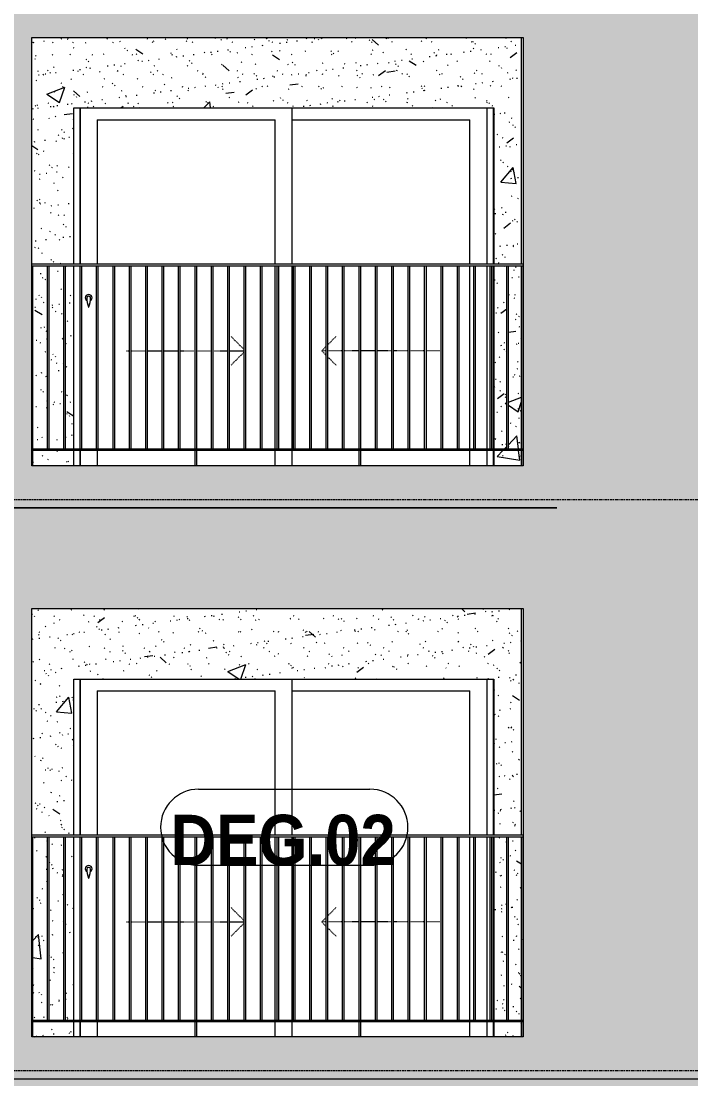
# Model space of a CAD drawing. Header units: millimetres. Extents: x 9199 to 175431, y -4466 to 35300.
# Drawn here: x 53648 to 57635, y 8950 to 15247 of the extents above; entities that cross this region are included whole.
import ezdxf

# ---------------------------------------------------------------- set-up
doc = ezdxf.new("R2010")
doc.units = ezdxf.units.MM
doc.linetypes.add('Centre', pattern=[31.75, 6.35, -4.7625, 15.875, -4.7625])
doc.linetypes.add('Dash', pattern=[6, 3, -3])
for name, color, linetype, lineweight in [('0-1', 7, 'Continuous', 5), ('A-DOOR', 31, 'Continuous', 9), ('A-DOOR-FRAM', 31, 'Continuous', 9), ('A-DOOR-HDLN', 31, 'Dash', 18), ('A-DOOR-IDEN', 31, 'Continuous', 9), ('A-FLOR-HRAL', 11, 'Continuous', 9), ('A-FLOR-LEVL-2', 51, 'Centre', 9), ('A-WALL', 113, 'Continuous', 9), ('A-WALL-PATT', 111, 'Continuous', 9), ('A-WALL-PATT-1', 9, 'Continuous', 9), ('A-WALL-PATT-2', 111, 'Continuous', 5), ('I-WALL-1', 7, 'Continuous', 9), ('S-COLS-1', 7, 'Continuous', 9)]:
    doc.layers.add(name, color=color, linetype=linetype, lineweight=lineweight)
doc.styles.add('Arial_B_2', font='arialbd.ttf', dxfattribs={"width": 0.9, "height": 300})
pattern_1 = [(50, (51388.9, 1200), (1093.104, -95.634), [114.3, -1257.3]), (355, (51388.9, 1200), (-211.46, 1146.34), [91.44, -1005.84]), (100.451, (51480, 1192), (881.656, 1050.7), [97.14, -1068.54]), (46.184, (51389, 1504.8), (1626.47, -252.26), [171.45, -1885.95]), (96.636, (51524.5, 1483.8), (1424.42, 1484.57), [145.71, -1602.81]), (351.184, (51389, 1504.8), (1424.43, 1484.55), [137.16, -1508.76]), (21, (51541.3, 1428.6), (909.686, -613.59), [114.3, -1257.3]), (326, (51541.3, 1428.6), (370.81, 1105.13), [91.44, -1005.84]), (71.451, (51617.1, 1377.5), (1280.5, 491.53), [97.14, -1068.54]), (37.5, (51388.93, 1200), (18.531, 507.33), [50.292, -943.356, 50.292, -970.788, -1009.65]), (37.5, (51388.93, 1200), (18.531, 507.33), [-2014.73, 50.29, -959.36]), (7.5, (51388.93, 1200), (400.918, 601.084), [50.292, -531.876, 50.292, -920.496, -384.81]), (7.5, (51388.93, 1200), (400.918, 601.084), [-1552.956, 50.29, -334.52]), (327.5, (51049.1, 1200), (813.545, -34.374), [50.292, -330.708, 50.292, -1138.428, -1577.34]), (327.5, (51049.1, 1200), (813.545, -34.374), [-1569.72, 50.29, -1527.05]), (317.5, (50896.7, 1200), (888.775, 152.56), [50.292, -445.008, 50.292, -739.14, -1120.14]), (317.5, (50896.7, 1200), (888.775, 152.56), [-1284.73, 50.29, -1069.85])]
pattern_2 = [(37.5, (51388.93, 1200), (-4.7995, 146.8239), [5.029, -110.795, 5.029, -124.511, -123.825]), (37.5, (51388.93, 1200), (-4.7995, 146.8239), [-245.364, 5.029, -118.796]), (7.5, (51388.93, 1200), (134.8574, 215.0472), [5.029, -57.455, 5.029, -99.365, -40.005]), (7.5, (51388.93, 1200), (134.8574, 215.0472), [-166.878, 5.029, -34.976]), (327.5, (51295.21, 1200), (237.2978, 0.4316), [5.029, -33.071, 5.029, -132.131, -179.07]), (327.5, (51295.21, 1200), (237.2978, 0.4316), [-175.26, 5.029, -174.041]), (317.5, (51295.2, 1200), (229.067, 66.8792), [5.029, -14.021, 5.029, -84.887, -102.87]), (317.5, (51295.2, 1200), (229.067, 66.8792), [-108.966, 5.029, -97.841])]

# ---------------------------------------------------------------- blocks, each defined once
blk = doc.blocks.new('NCV_TKTC_KET CAU_rvt-1-TKCS_MẶT ĐỨNG HƯỚNG ĐÔNG')
at = {"layer": 'S-COLS-1'}
for p, q in [((53711.9, 12600), (53711.9, 15150)), ((53711.9, 9200), (53711.9, 11750.1))]:
    blk.add_line(p, q, dxfattribs=at)
blk = doc.blocks.new('NCV_TKTC_TANG 3 - 4_rvt-1-TKCS_MẶT ĐỨNG HƯỚNG ĐÔNG')
at = {"layer": 'A-WALL-PATT-1'}
h = blk.add_hatch(dxfattribs=at)
h.set_pattern_fill('FP_2', color=256, style=0, pattern_type=2)
h.set_pattern_definition(pattern_1)
h.paths.add_polyline_path([(53716.9, 12600), (53962.4, 12600), (53962.4, 12690), (53716.9, 12690)])
h.paths.add_polyline_path([(56616.1, 12600), (56626.9, 12600), (56626.9, 12690), (56462.4, 12690), (56462.4, 12600)])
h.paths.add_polyline_path([(53912.2, 12700), (53962.4, 12700), (53962.4, 13790), (53912.2, 13790), (53912.2, 13557.3)])
h.paths.add_polyline_path([(53814.6, 12700), (53902.2, 12700), (53902.2, 13790), (53814.6, 13790), (53814.6, 13557.3)])
h.paths.add_polyline_path([(56626.9, 12700), (56626.9, 13790), (56548.8, 13790), (56548.8, 12700), (56608.9, 12700)])
h.paths.add_polyline_path([(53716.9, 12700), (53804.6, 12700), (53804.6, 13790), (53716.9, 13790), (53716.9, 12956)])
h.paths.add_polyline_path([(56462.4, 12700), (56538.8, 12700), (56538.8, 13790), (56462.4, 13790), (56462.4, 13557.3)])
h.paths.add_polyline_path([(56529.5, 13800), (56626.9, 13800), (56626.9, 15150), (53711.9, 15149.3), (53711.9, 13800), (53962.4, 13800), (53962.4, 14730), (56462.4, 14730), (56462.4, 13800)])
h = blk.add_hatch(dxfattribs=at)
h.set_pattern_fill('FP_3', color=256, style=0, pattern_type=2)
h.set_pattern_definition(pattern_2)
h.paths.add_polyline_path([(53716.9, 12600), (53962.4, 12600), (53962.4, 12690), (53716.9, 12690)])
h.paths.add_polyline_path([(56616.1, 12600), (56626.9, 12600), (56626.9, 12690), (56462.4, 12690), (56462.4, 12600)])
h.paths.add_polyline_path([(53912.2, 12700), (53962.4, 12700), (53962.4, 13790), (53912.2, 13790), (53912.2, 13557.3)])
h.paths.add_polyline_path([(53814.6, 12700), (53902.2, 12700), (53902.2, 13790), (53814.6, 13790), (53814.6, 13557.3)])
h.paths.add_polyline_path([(56626.9, 12700), (56626.9, 13790), (56548.8, 13790), (56548.8, 12700), (56608.9, 12700)])
h.paths.add_polyline_path([(53716.9, 12700), (53804.6, 12700), (53804.6, 13790), (53716.9, 13790), (53716.9, 12956)])
h.paths.add_polyline_path([(56462.4, 12700), (56538.8, 12700), (56538.8, 13790), (56462.4, 13790), (56462.4, 13557.3)])
h.paths.add_polyline_path([(56529.5, 13800), (56626.9, 13800), (56626.9, 15150), (53711.9, 15149.3), (53711.9, 13800), (53962.4, 13800), (53962.4, 14730), (56462.4, 14730), (56462.4, 13800)])
at = {"layer": 'I-WALL-1'}
for p, q in [((56626.9, 13800), (56626.9, 15150)), ((53962.4, 13800), (53962.4, 14730)), ((53962.4, 14730), (56462.4, 14730)), ((56462.4, 14730), (56462.4, 13800)), ((53962.4, 12700), (53962.4, 13790)), ((56462.4, 13790), (56462.4, 12700)), ((56626.9, 12700), (56626.9, 13790)), ((53962.4, 12600), (53962.4, 12690)), ((56462.4, 12690), (56462.4, 12600)), ((56626.9, 12600), (56626.9, 12690))]:
    blk.add_line(p, q, dxfattribs=at)
blk = doc.blocks.new('NCV_TKTC_TANG 3 - 4_rvt-2-TKCS_MẶT ĐỨNG HƯỚNG ĐÔNG')
at = {"layer": 'A-WALL-PATT-1'}
h = blk.add_hatch(dxfattribs=at)
h.set_pattern_fill('FP_2', color=256, style=0, pattern_type=2)
h.set_pattern_definition(pattern_1)
h.paths.add_polyline_path([(53716.9, 9200), (53962.4, 9200), (53962.4, 9290), (53716.9, 9290), (53716.9, 9229.3)])
h.paths.add_polyline_path([(56616.1, 9200), (56626.9, 9200), (56626.9, 9290), (56462.4, 9290), (56462.4, 9200)])
h.paths.add_polyline_path([(53804.6, 9300), (53804.6, 10390), (53716.9, 10390), (53716.9, 9300)])
h.paths.add_polyline_path([(56626.9, 9300), (56626.9, 10390), (56548.8, 10390), (56548.8, 9300), (56608.9, 9300)])
h.paths.add_polyline_path([(53962.4, 9300), (53962.4, 10390), (53912.2, 10390), (53912.2, 9300)])
h.paths.add_polyline_path([(53902.2, 9300), (53902.2, 10390), (53814.6, 10390), (53814.6, 9300)])
h.paths.add_polyline_path([(56538.8, 9300), (56538.8, 10390), (56462.4, 10390), (56462.4, 9300)])
h.paths.add_polyline_path([(53833.7, 10400), (53962.4, 10400), (53962.4, 11330), (56462.4, 11330), (56462.4, 10400), (56626.9, 10400), (56626.9, 11750), (53711.9, 11750), (53711.9, 10400)])
h = blk.add_hatch(dxfattribs=at)
h.set_pattern_fill('FP_3', color=256, style=0, pattern_type=2)
h.set_pattern_definition(pattern_2)
h.paths.add_polyline_path([(53716.9, 9200), (53962.4, 9200), (53962.4, 9290), (53716.9, 9290), (53716.9, 9229.3)])
h.paths.add_polyline_path([(56616.1, 9200), (56626.9, 9200), (56626.9, 9290), (56462.4, 9290), (56462.4, 9200)])
h.paths.add_polyline_path([(53804.6, 9300), (53804.6, 10390), (53716.9, 10390), (53716.9, 9300)])
h.paths.add_polyline_path([(56626.9, 9300), (56626.9, 10390), (56548.8, 10390), (56548.8, 9300), (56608.9, 9300)])
h.paths.add_polyline_path([(53962.4, 9300), (53962.4, 10390), (53912.2, 10390), (53912.2, 9300)])
h.paths.add_polyline_path([(53902.2, 9300), (53902.2, 10390), (53814.6, 10390), (53814.6, 9300)])
h.paths.add_polyline_path([(56538.8, 9300), (56538.8, 10390), (56462.4, 10390), (56462.4, 9300)])
h.paths.add_polyline_path([(53833.7, 10400), (53962.4, 10400), (53962.4, 11330), (56462.4, 11330), (56462.4, 10400), (56626.9, 10400), (56626.9, 11750), (53711.9, 11750), (53711.9, 10400)])
at = {"layer": 'I-WALL-1'}
for p, q in [((56626.9, 10400), (56626.9, 11750)), ((53962.4, 10400), (53962.4, 11330)), ((53962.4, 11330), (56462.4, 11330)), ((56462.4, 11330), (56462.4, 10400)), ((53962.4, 9300), (53962.4, 10390)), ((56462.4, 10390), (56462.4, 9300)), ((56626.9, 9300), (56626.9, 10390)), ((53962.4, 9200), (53962.4, 9290)), ((56462.4, 9290), (56462.4, 9200)), ((56626.9, 9200), (56626.9, 9290))]:
    blk.add_line(p, q, dxfattribs=at)
blk = doc.blocks.new('Railing - 10mm-1251313-TKCS_MẶT ĐỨNG HƯỚNG ĐÔNG')
at = {"layer": 'A-FLOR-HRAL'}
for p, q in [((70204.4, 2500), (70204.4, 3590)), ((70214.4, 2500), (70214.4, 3590))]:
    blk.add_line(p, q, dxfattribs=at)
blk = doc.blocks.new('Railing - 50 x 10mm-V52-TKCS_MẶT ĐỨNG HƯỚNG ĐÔNG')
at = {"layer": 'A-FLOR-HRAL'}
for p, q in [((71081.4, 6990), (71091.4, 6990)), ((71081.4, 5800), (71081.4, 6990)), ((71091.4, 5800), (71091.4, 6990))]:
    blk.add_line(p, q, dxfattribs=at)
blk = doc.blocks.new('Railing - 50 x 10mm-V53-TKCS_MẶT ĐỨNG HƯỚNG ĐÔNG')
at = {"layer": 'A-FLOR-HRAL'}
for p in [(70111.9, 6990), (70116.9, 5800)]:
    blk.add_line(p, (70116.9, 6990), dxfattribs=at)
blk = doc.blocks.new('Railing - 50 x 10mm-V56-TKCS_MẶT ĐỨNG HƯỚNG ĐÔNG')
at = {"layer": 'A-FLOR-HRAL'}
blk.add_line((56636.5, 5800), (56636.5, 6990), dxfattribs=at)
blk = doc.blocks.new('Railing - Railing-3235638-TKCS_MẶT ĐỨNG HƯỚNG ĐÔNG')
at = {"layer": 'A-FLOR-HRAL'}
for p, q in [((53711.9, 9300), (56636.9, 9300)), ((56636.9, 9290), (53711.9, 9290))]:
    blk.add_line(p, q, dxfattribs=at)
for name, p in [('Railing - 50 x 10mm-V53-TKCS_MẶT ĐỨNG HƯỚNG ĐÔNG', (-16400, 3400)), ('Railing - 10mm-1251313-TKCS_MẶT ĐỨNG HƯỚNG ĐÔNG', (-16399.8, 6800)), ('Railing - 10mm-1251313-TKCS_MẶT ĐỨNG HƯỚNG ĐÔNG', (-16302.1, 6800)), ('Railing - 10mm-1251313-TKCS_MẶT ĐỨNG HƯỚNG ĐÔNG', (-16204.5, 6800)), ('Railing - 10mm-1251313-TKCS_MẶT ĐỨNG HƯỚNG ĐÔNG', (-16106.8, 6800)), ('Railing - 10mm-1251313-TKCS_MẶT ĐỨNG HƯỚNG ĐÔNG', (-16009.2, 6800)), ('Railing - 10mm-1251313-TKCS_MẶT ĐỨNG HƯỚNG ĐÔNG', (-15911.5, 6800)), ('Railing - 10mm-1251313-TKCS_MẶT ĐỨNG HƯỚNG ĐÔNG', (-15813.9, 6800)), ('Railing - 10mm-1251313-TKCS_MẶT ĐỨNG HƯỚNG ĐÔNG', (-15716.2, 6800)), ('Railing - 10mm-1251313-TKCS_MẶT ĐỨNG HƯỚNG ĐÔNG', (-15618.6, 6800)), ('Railing - 50 x 10mm-V52-TKCS_MẶT ĐỨNG HƯỚNG ĐÔNG', (-16397.9, 3400)), ('Railing - 10mm-1251313-TKCS_MẶT ĐỨNG HƯỚNG ĐÔNG', (-15423.3, 6800)), ('Railing - 10mm-1251313-TKCS_MẶT ĐỨNG HƯỚNG ĐÔNG', (-15325.6, 6800)), ('Railing - 10mm-1251313-TKCS_MẶT ĐỨNG HƯỚNG ĐÔNG', (-15228, 6800)), ('Railing - 10mm-1251313-TKCS_MẶT ĐỨNG HƯỚNG ĐÔNG', (-15130.3, 6800)), ('Railing - 10mm-1251313-TKCS_MẶT ĐỨNG HƯỚNG ĐÔNG', (-15032.7, 6800)), ('Railing - 10mm-1251313-TKCS_MẶT ĐỨNG HƯỚNG ĐÔNG', (-14935, 6800)), ('Railing - 10mm-1251313-TKCS_MẶT ĐỨNG HƯỚNG ĐÔNG', (-14837.4, 6800)), ('Railing - 10mm-1251313-TKCS_MẶT ĐỨNG HƯỚNG ĐÔNG', (-14739.7, 6800)), ('Railing - 10mm-1251313-TKCS_MẶT ĐỨNG HƯỚNG ĐÔNG', (-14642.1, 6800)), ('Railing - 50 x 10mm-V52-TKCS_MẶT ĐỨNG HƯỚNG ĐÔNG', (-15421.4, 3400)), ('Railing - 10mm-1251313-TKCS_MẶT ĐỨNG HƯỚNG ĐÔNG', (-14446.8, 6800)), ('Railing - 10mm-1251313-TKCS_MẶT ĐỨNG HƯỚNG ĐÔNG', (-14349.1, 6800)), ('Railing - 10mm-1251313-TKCS_MẶT ĐỨNG HƯỚNG ĐÔNG', (-14251.5, 6800)), ('Railing - 10mm-1251313-TKCS_MẶT ĐỨNG HƯỚNG ĐÔNG', (-14153.8, 6800)), ('Railing - 10mm-1251313-TKCS_MẶT ĐỨNG HƯỚNG ĐÔNG', (-14056.2, 6800)), ('Railing - 10mm-1251313-TKCS_MẶT ĐỨNG HƯỚNG ĐÔNG', (-13958.5, 6800)), ('Railing - 10mm-1251313-TKCS_MẶT ĐỨNG HƯỚNG ĐÔNG', (-13860.9, 6800)), ('Railing - 10mm-1251313-TKCS_MẶT ĐỨNG HƯỚNG ĐÔNG', (-13763.2, 6800)), ('Railing - 10mm-1251313-TKCS_MẶT ĐỨNG HƯỚNG ĐÔNG', (-13665.6, 6800)), ('Railing - 50 x 10mm-V56-TKCS_MẶT ĐỨNG HƯỚNG ĐÔNG', (0, 3400))]:
    blk.add_blockref(name, p)
blk = doc.blocks.new('Top Rail Type - Top Rail_Internal_-3235641-TKCS_MẶT ĐỨNG HƯỚNG ĐÔNG')
at = {"layer": 'A-FLOR-HRAL'}
for p, q in [((56636.9, 10400), (53711.9, 10400)), ((53711.9, 10390), (56636.9, 10390))]:
    blk.add_line(p, q, dxfattribs=at)
blk = doc.blocks.new('DEG_02-DEG_03 - DEG_02-2500x2400mm-CỬA ĐI 02 CÁNH TRƯỢT-V69-TKCS_MẶT ĐỨNG HƯỚNG ĐÔNG')
at = {"layer": 'A-DOOR'}
for p, q in [((54000.3, 10400), (54000.3, 11330)), ((55260.3, 11330), (55260.3, 10400)), ((54100.3, 11260), (55160.3, 11260)), ((54100.3, 11260), (54100.3, 10400)), ((55160.3, 10400), (55160.3, 11260)), ((55260.3, 11260), (56320.3, 11260)), ((56320.3, 10400), (56320.3, 11260)), ((55160.3, 9300), (55160.3, 10390)), ((55260.3, 10390), (55260.3, 9300)), ((56320.3, 9300), (56320.3, 10390)), ((54000.3, 9200), (54000.3, 9290)), ((54100.3, 9290), (54100.3, 9200)), ((55160.3, 9200), (55160.3, 9290)), ((55260.3, 9290), (55260.3, 9200)), ((56320.3, 9200), (56320.3, 9290))]:
    blk.add_line(p, q, dxfattribs=at)
at = {"layer": 'A-DOOR', "flags": 128}
blk.add_lwpolyline([(54051.8, 10208.7), (54051.8, 10208.7), (54051.8, 10208.7), (54051.8, 10208.7), (54051.8, 10208.7), (54051.8, 10208.7), (54051.8, 10208.7), (54051.7, 10208.7), (54051.7, 10208.7), (54051.7, 10208.7), (54051.7, 10208.7), (54051.6, 10208.7), (54051.6, 10208.7), (54051.6, 10208.7), (54051.5, 10208.7), (54051.5, 10208.7), (54051.5, 10208.7), (54051.4, 10208.7), (54051.4, 10208.7), (54051.4, 10208.7), (54051.3, 10208.7), (54051.3, 10208.7), (54051.2, 10208.7), (54051.2, 10208.7), (54051.1, 10208.7), (54051.1, 10208.7), (54051, 10208.7), (54051, 10208.7), (54050.9, 10208.7), (54050.9, 10208.7), (54050.8, 10208.7), (54050.7, 10208.7), (54050.7, 10208.7), (54050.6, 10208.7), (54050.6, 10208.7), (54050.5, 10208.7), (54050.4, 10208.7), (54050.4, 10208.7), (54050.3, 10208.7), (54050.3, 10208.7), (54050.2, 10208.7), (54050.1, 10208.7), (54050.1, 10208.7), (54050, 10208.7), (54050, 10208.7), (54049.9, 10208.7), (54049.9, 10208.7), (54049.8, 10208.7), (54049.7, 10208.7), (54049.7, 10208.7), (54049.6, 10208.7), (54049.6, 10208.7), (54049.5, 10208.7), (54049.5, 10208.7), (54049.4, 10208.7), (54049.4, 10208.7), (54049.3, 10208.7), (54049.3, 10208.7), (54049.2, 10208.7), (54049.2, 10208.7), (54049.2, 10208.7), (54049.1, 10208.7), (54049.1, 10208.7), (54049.1, 10208.7), (54049, 10208.7), (54049, 10208.7), (54049, 10208.7), (54048.9, 10208.7), (54048.9, 10208.7), (54048.9, 10208.7), (54048.9, 10208.7), (54048.9, 10208.7), (54048.8, 10208.7), (54048.8, 10208.7), (54048.8, 10208.7), (54048.8, 10208.7), (54048.8, 10208.7)], dxfattribs=at)
at = {"layer": 'A-DOOR'}
for centre, radius, start, end in [((54050.3, 10200), 20, 0, 180), ((54048.8, 10199.2), 9.45, 90, 180), ((54051.8, 10199.2), 9.45, 0, 90), ((54050.3, 10200), 20, 180, 240), ((54204.1, 10199.2), 164.8, 180, 199.13397), ((54050.7, 10146), 2.34, 199.13397, 261.03098), ((54049.9, 10146), 2.34, 278.96902, 340.86603), ((53896.5, 10199.2), 164.8, 340.86603, 0), ((54050.3, 10200), 20, 300, 0)]:
    blk.add_arc(centre, radius, start, end, dxfattribs=at)
at = {"layer": 'A-DOOR-FRAM'}
for p, q in [((54000.3, 11330), (54000.3, 10400)), ((56420.3, 11330), (56420.3, 10400)), ((56460.3, 10400), (56460.3, 11330)), ((56420.3, 10390), (56420.3, 9300)), ((56460.3, 9300), (56460.3, 10390)), ((54000.3, 9290), (54000.3, 9200)), ((56420.3, 9290), (56420.3, 9200)), ((56460.3, 9200), (56460.3, 9290))]:
    blk.add_line(p, q, dxfattribs=at)
at = {"layer": 'A-DOOR-HDLN'}
for p, q in [((54976.4, 9890.9), (54898.2, 9969.1)), ((55474.7, 9921.3), (55522.4, 9969.1)), ((55437.6, 9884.2), (55464.7, 9911.3)), ((54273.1, 9884.2), (54292.8, 9884.2)), ((54304.3, 9884.2), (54390.5, 9884.2)), ((54400.5, 9884.2), (54488.1, 9884.2)), ((54498.1, 9884.2), (54585.8, 9884.2)), ((54595.8, 9884.2), (54683.4, 9884.2)), ((54693.4, 9884.2), (54781.1, 9884.2)), ((54791.1, 9884.2), (54878.7, 9884.2)), ((54888.7, 9884.2), (54976.4, 9884.2)), ((54976.4, 9877.6), (54898.2, 9799.4)), ((55437.6, 9884.2), (55464.7, 9857.1)), ((55464.7, 9884.2), (55437.6, 9884.2)), ((55562.3, 9884.2), (55474.7, 9884.2)), ((55474.7, 9847.1), (55522.4, 9799.4)), ((55660, 9884.2), (55572.3, 9884.2)), ((55757.6, 9884.2), (55670, 9884.2)), ((55855.3, 9884.2), (55767.6, 9884.2)), ((55952.9, 9884.2), (55865.3, 9884.2)), ((56050.6, 9884.2), (55962.9, 9884.2)), ((56147.6, 9884.2), (56060.6, 9884.2))]:
    blk.add_line(p, q, dxfattribs=at)
blk = doc.blocks.new('Railing - Railing-3817986-TKCS_MẶT ĐỨNG HƯỚNG ĐÔNG')
at = {"layer": 'A-FLOR-HRAL'}
for p, q in [((53711.9, 12700), (56636.9, 12700)), ((56636.9, 12690), (53711.9, 12690))]:
    blk.add_line(p, q, dxfattribs=at)
for name, p in [('Railing - 50 x 10mm-V53-TKCS_MẶT ĐỨNG HƯỚNG ĐÔNG', (-16400, 6800)), ('Railing - 10mm-1251313-TKCS_MẶT ĐỨNG HƯỚNG ĐÔNG', (-16399.8, 10200)), ('Railing - 10mm-1251313-TKCS_MẶT ĐỨNG HƯỚNG ĐÔNG', (-16302.1, 10200)), ('Railing - 10mm-1251313-TKCS_MẶT ĐỨNG HƯỚNG ĐÔNG', (-16204.5, 10200)), ('Railing - 10mm-1251313-TKCS_MẶT ĐỨNG HƯỚNG ĐÔNG', (-16106.8, 10200)), ('Railing - 10mm-1251313-TKCS_MẶT ĐỨNG HƯỚNG ĐÔNG', (-16009.2, 10200)), ('Railing - 10mm-1251313-TKCS_MẶT ĐỨNG HƯỚNG ĐÔNG', (-15911.5, 10200)), ('Railing - 10mm-1251313-TKCS_MẶT ĐỨNG HƯỚNG ĐÔNG', (-15813.9, 10200)), ('Railing - 10mm-1251313-TKCS_MẶT ĐỨNG HƯỚNG ĐÔNG', (-15716.2, 10200)), ('Railing - 10mm-1251313-TKCS_MẶT ĐỨNG HƯỚNG ĐÔNG', (-15618.6, 10200)), ('Railing - 50 x 10mm-V52-TKCS_MẶT ĐỨNG HƯỚNG ĐÔNG', (-16397.9, 6800)), ('Railing - 10mm-1251313-TKCS_MẶT ĐỨNG HƯỚNG ĐÔNG', (-15423.3, 10200)), ('Railing - 10mm-1251313-TKCS_MẶT ĐỨNG HƯỚNG ĐÔNG', (-15325.6, 10200)), ('Railing - 10mm-1251313-TKCS_MẶT ĐỨNG HƯỚNG ĐÔNG', (-15228, 10200)), ('Railing - 10mm-1251313-TKCS_MẶT ĐỨNG HƯỚNG ĐÔNG', (-15130.3, 10200)), ('Railing - 10mm-1251313-TKCS_MẶT ĐỨNG HƯỚNG ĐÔNG', (-15032.7, 10200)), ('Railing - 10mm-1251313-TKCS_MẶT ĐỨNG HƯỚNG ĐÔNG', (-14935, 10200)), ('Railing - 10mm-1251313-TKCS_MẶT ĐỨNG HƯỚNG ĐÔNG', (-14837.4, 10200)), ('Railing - 10mm-1251313-TKCS_MẶT ĐỨNG HƯỚNG ĐÔNG', (-14739.7, 10200)), ('Railing - 10mm-1251313-TKCS_MẶT ĐỨNG HƯỚNG ĐÔNG', (-14642.1, 10200)), ('Railing - 50 x 10mm-V52-TKCS_MẶT ĐỨNG HƯỚNG ĐÔNG', (-15421.4, 6800)), ('Railing - 10mm-1251313-TKCS_MẶT ĐỨNG HƯỚNG ĐÔNG', (-14446.8, 10200)), ('Railing - 10mm-1251313-TKCS_MẶT ĐỨNG HƯỚNG ĐÔNG', (-14349.1, 10200)), ('Railing - 10mm-1251313-TKCS_MẶT ĐỨNG HƯỚNG ĐÔNG', (-14251.5, 10200)), ('Railing - 10mm-1251313-TKCS_MẶT ĐỨNG HƯỚNG ĐÔNG', (-14153.8, 10200)), ('Railing - 10mm-1251313-TKCS_MẶT ĐỨNG HƯỚNG ĐÔNG', (-14056.2, 10200)), ('Railing - 10mm-1251313-TKCS_MẶT ĐỨNG HƯỚNG ĐÔNG', (-13958.5, 10200)), ('Railing - 10mm-1251313-TKCS_MẶT ĐỨNG HƯỚNG ĐÔNG', (-13860.9, 10200)), ('Railing - 10mm-1251313-TKCS_MẶT ĐỨNG HƯỚNG ĐÔNG', (-13763.2, 10200)), ('Railing - 10mm-1251313-TKCS_MẶT ĐỨNG HƯỚNG ĐÔNG', (-13665.6, 10200)), ('Railing - 50 x 10mm-V56-TKCS_MẶT ĐỨNG HƯỚNG ĐÔNG', (0, 6800))]:
    blk.add_blockref(name, p)
blk = doc.blocks.new('Top Rail Type - Top Rail_Internal_-3817989-TKCS_MẶT ĐỨNG HƯỚNG ĐÔNG')
at = {"layer": 'A-FLOR-HRAL'}
for p, q in [((56636.9, 13800), (53711.9, 13800)), ((53711.9, 13790), (56636.9, 13790))]:
    blk.add_line(p, q, dxfattribs=at)
blk = doc.blocks.new('STN_Door Tag - STN_Door Tag-1788670-TKCS_MẶT ĐỨNG HƯỚNG ĐÔNG')
at = {"layer": 'A-DOOR-IDEN'}
for p, q in [((34026.9, 2034.3), (35047, 2034.3)), ((34026.9, 1581.5), (35047, 1581.5))]:
    blk.add_line(p, q, dxfattribs=at)
for centre, start, end in [((34026.9, 1807.9), 90, 270), ((35047, 1807.9), 270, 90)]:
    blk.add_arc(centre, 226.4, start, end, dxfattribs=at)

msp = doc.modelspace()

# ---------------------------------------------------------------- hatches: boundary and pattern name
at = {"layer": 'A-WALL-PATT'}
h = msp.add_hatch(color=256, dxfattribs=at)
h.paths.add_polyline_path([(56836.9, 12350), (56836.9, 15750), (53361.9, 15750), (53361.9, 12350), (55362.4, 12350)])
h.paths.add_polyline_path([(54304.3, 12600), (53711.5, 12600), (53711.5, 15150), (56636.9, 15150), (56636.9, 12600), (55362.4, 12600)])
h = msp.add_hatch(color=256, dxfattribs=at)
h.paths.add_polyline_path([(55362.4, 8950), (56836.9, 8950), (56836.9, 12350), (53361.9, 12350), (53361.9, 8950)])
h.paths.add_polyline_path([(53711.5, 9200), (53711.5, 11750), (56636.9, 11750), (56636.9, 9200), (55362.4, 9200)])
h = msp.add_hatch(color=256, dxfattribs=at)
h.paths.add_polyline_path([(53361.9, 5550), (56836.9, 5550), (56836.9, 8950), (53361.9, 8950), (53361.9, 5983.2)])
h.paths.add_polyline_path([(54304.3, 5800), (53711.5, 5800), (53711.5, 8350), (56636.9, 8350), (56636.9, 5800), (55362.4, 5800)])
at = {"layer": 'A-WALL-PATT-2'}
h = msp.add_hatch(color=256, dxfattribs=at)
h.paths.add_polyline_path([(56836.9, 12350), (59936.9, 12350), (59936.9, 15750), (56836.9, 15750), (56836.9, 12475.3)])
h.paths.add_polyline_path([(59237.4, 13314.4), (57837.4, 13314.4), (57837.4, 14714.4), (59237.4, 14714.4), (59237.4, 13333.5)])
h = msp.add_hatch(color=256, dxfattribs=at)
h.paths.add_polyline_path([(56836.9, 8950), (59936.9, 8950), (59936.9, 9000), (59946.9, 9000), (59946.9, 11750), (59936.9, 11750), (59936.9, 12350), (56836.9, 12350), (56836.9, 9229.3)])
h.paths.add_polyline_path([(59237.4, 9914.4), (57837.4, 9914.4), (57837.4, 11314.4), (59237.4, 11314.4), (59237.4, 9933.5)])
h = msp.add_hatch(color=256, dxfattribs=at)
h.paths.add_polyline_path([(56836.9, 5550), (59946.9, 5550), (59946.9, 8350), (59936.9, 8350), (59936.9, 8950), (56836.9, 8950), (56836.9, 5983.2)])
h.paths.add_polyline_path([(59196.4, 6514.4), (57837.4, 6514.4), (57837.4, 7914.4), (59237.4, 7914.4), (59237.4, 6514.4)])

# ---------------------------------------------------------------- linework, layer by layer
at = {"layer": 'A-FLOR-LEVL-2'}
for p, q in [((9199.1, 12400), (84597.8, 12400)), ((9199.1, 9000), (84597.8, 9000))]:
    msp.add_line(p, q, dxfattribs=at)
at = {"layer": 'A-WALL'}
for p, q in [((53711.5, 12600), (53711.5, 15150)), ((53711.5, 15150), (56636.9, 15150)), ((56636.9, 15150), (56636.9, 12600)), ((56636.9, 12600), (53711.5, 12600)), ((56836.9, 12350), (53361.9, 12350)), ((53361.9, 12350), (56836.9, 12350)), ((53711.5, 9200), (53711.5, 11750)), ((53711.5, 11750), (56636.9, 11750)), ((56636.9, 11750), (56636.9, 9200)), ((56636.9, 9200), (53711.5, 9200)), ((53361.9, 8950), (59936.9, 8950))]:
    msp.add_line(p, q, dxfattribs=at)

# ---------------------------------------------------------------- block references
at = {"layer": '0-1'}
for name in ['NCV_TKTC_KET CAU_rvt-1-TKCS_MẶT ĐỨNG HƯỚNG ĐÔNG', 'NCV_TKTC_TANG 3 - 4_rvt-1-TKCS_MẶT ĐỨNG HƯỚNG ĐÔNG', 'NCV_TKTC_TANG 3 - 4_rvt-2-TKCS_MẶT ĐỨNG HƯỚNG ĐÔNG']:
    msp.add_blockref(name, (0, 0), dxfattribs=at)
at = {"layer": 'A-DOOR'}
for p in [(0, 3400), (0, 0)]:
    msp.add_blockref('DEG_02-DEG_03 - DEG_02-2500x2400mm-CỬA ĐI 02 CÁNH TRƯỢT-V69-TKCS_MẶT ĐỨNG HƯỚNG ĐÔNG', p, dxfattribs=at)
at = {"layer": 'A-DOOR-IDEN'}
msp.add_blockref('STN_Door Tag - STN_Door Tag-1788670-TKCS_MẶT ĐỨNG HƯỚNG ĐÔNG', (20677.9, 8639.9), dxfattribs=at)
at = {"layer": 'A-FLOR-HRAL'}
for name in ['Top Rail Type - Top Rail_Internal_-3817989-TKCS_MẶT ĐỨNG HƯỚNG ĐÔNG', 'Railing - Railing-3817986-TKCS_MẶT ĐỨNG HƯỚNG ĐÔNG', 'Top Rail Type - Top Rail_Internal_-3235641-TKCS_MẶT ĐỨNG HƯỚNG ĐÔNG', 'Railing - Railing-3235638-TKCS_MẶT ĐỨNG HƯỚNG ĐÔNG']:
    msp.add_blockref(name, (0, 0), dxfattribs=at)

# ---------------------------------------------------------------- texts
at = {"layer": 'A-DOOR-IDEN', "insert": (55207.3, 10370), "char_height": 300, "width": 1375.65, "attachment_point": 5, "line_spacing_factor": 0.936439, "style": 'Arial_B_2'}
msp.add_mtext('\\pt6.75,13.5,20.25,27,33.75,40.5,47.25,54,60.75,67.5,74.25,81,87.75,94.5,101.25,108,114.75,121.5,128.25,135,141.75,148.5,155.25,162,168.75,175.5,182.25,189,195.75,202.5,209.25,216;DEG.02', dxfattribs=at)

doc.saveas('drawing.dxf')
